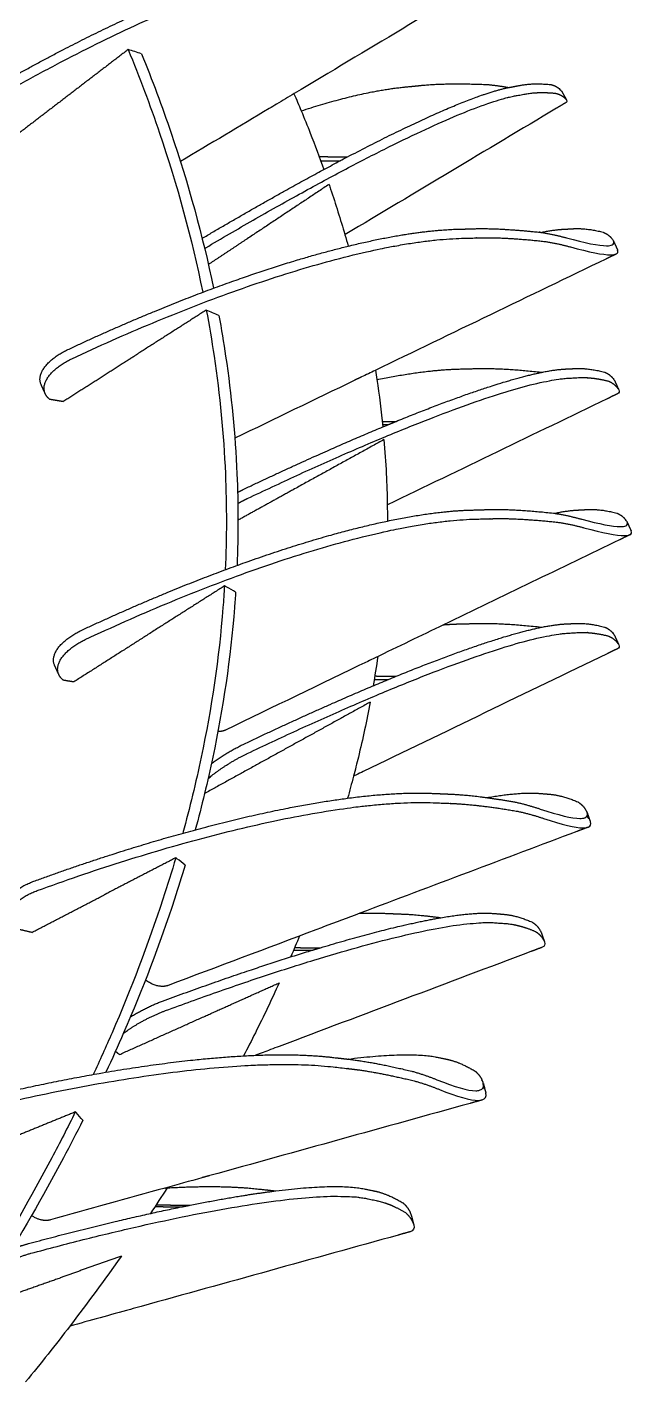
# Model space of a CAD drawing. Header units: metres. Extents: x -0.5 to 11.8, y -0.3 to 7.4.
# Drawn here: x 2.85 to 3.633, y 0 to 1.754 of the extents above; entities that cross this region are included whole.
import ezdxf

# ---------------------------------------------------------------- set-up
doc = ezdxf.new("R2010")
doc.units = ezdxf.units.M
doc.header["$MEASUREMENT"] = 0
doc.layers.add('ΣΧΕΔΙΑ', color=140, linetype='Continuous')

msp = doc.modelspace()

# ---------------------------------------------------------------- linework, layer by layer
at = {"layer": 'ΣΧΕΔΙΑ'}
for points, weights, degree, knots in [([(2.7956, 1.6542), (3.1033, 1.8332), (3.2851, 1.851), (3.297, 1.8522), (3.3089, 1.8533), (3.3398, 1.8564), (3.3922, 1.8543)], [1, 0.888324260259, 1, 1, 1, 0.970376548073, 0.948940508878], 2, [3.3219173, 3.3219173, 3.3219173, 3.7990306, 3.7990306, 3.8560209, 3.8560209, 3.9482049, 3.9482049, 3.9482049]), ([(3.0814, 1.4682), (3.3846, 1.6472), (3.4831, 1.665), (3.4895, 1.6662), (3.4959, 1.6673), (3.5127, 1.6704), (3.5344, 1.6682)], [1, 0.888324260259, 1, 1, 1, 0.970376548073, 0.948940508878], 2, [3.3219173, 3.3219173, 3.3219173, 3.7990306, 3.7990306, 3.8560209, 3.8560209, 3.9482049, 3.9482049, 3.9482049]), ([(3.2054, 1.6455), (3.2827, 1.6707), (3.3389, 1.6762), (3.3508, 1.6774), (3.3627, 1.6786), (3.3937, 1.6816), (3.446, 1.6795)], [0.950232566228, 0.962573002485, 1, 1, 1, 0.970376548073, 0.948940508878], 2, [3.6391309, 3.6391309, 3.6391309, 3.7990306, 3.7990306, 3.8560209, 3.8560209, 3.9482049, 3.9482049, 3.9482049]), ([(3.4741, 1.6757), (3.4755, 1.676), (3.4768, 1.6762), (3.4832, 1.6774), (3.4896, 1.6786), (3.5064, 1.6816), (3.5281, 1.6795)], [0.996716984149, 0.998333627246, 1, 1, 1, 0.970376548073, 0.948940508878], 2, [3.7919113, 3.7919113, 3.7919113, 3.7990306, 3.7990306, 3.8560209, 3.8560209, 3.9482049, 3.9482049, 3.9482049]), ([(3.266, 1.4703), (3.3213, 1.4839), (3.3686, 1.4911), (3.4071, 1.4922), (3.415, 1.4924), (3.423, 1.4926), (3.4309, 1.4929), (3.4515, 1.4934), (3.4792, 1.4919), (3.5141, 1.4883), (3.5146, 1.4882), (3.5151, 1.4882), (3.5156, 1.4881)], [0.949441947451, 0.957368830108, 0.974221514291, 1, 1, 1, 1, 0.980251032049, 0.963231201675, 0.948940508878, 0.948940508878, 0.948940508878, 0.948940508878], 3, [3.6338301, 3.6338301, 3.6338301, 3.6338301, 3.7990306, 3.7990306, 3.7990306, 3.8560209, 3.8560209, 3.8560209, 3.9482049, 3.9482049, 3.9482049, 3.9495018, 3.9495018, 3.9495018, 3.9495018]), ([(3.5156, 1.4881), (3.5326, 1.4916), (3.5449, 1.4922), (3.5514, 1.4925), (3.5579, 1.4929), (3.5749, 1.4937), (3.5962, 1.4883)], [0.973563551354, 0.984680184529, 1, 1, 1, 0.970376548073, 0.948940508878], 2, [3.7335796, 3.7335796, 3.7335796, 3.7990306, 3.7990306, 3.8560209, 3.8560209, 3.9482049, 3.9482049, 3.9482049]), ([(2.908, 1.3245), (3.2296, 1.4753), (3.4124, 1.4804), (3.4243, 1.4807), (3.4363, 1.4811), (3.4674, 1.482), (3.5194, 1.4765)], [1, 0.888324260259, 1, 1, 1, 0.970376548073, 0.948940508878], 2, [3.3219173, 3.3219173, 3.3219173, 3.7990306, 3.7990306, 3.8560209, 3.8560209, 3.9482049, 3.9482049, 3.9482049]), ([(3.1353, 1.1435), (3.4524, 1.2943), (3.5518, 1.2994), (3.5583, 1.2997), (3.5648, 1.3001), (3.5817, 1.3009), (3.6031, 1.2955)], [1, 0.888324260259, 1, 1, 1, 0.970376548073, 0.948940508878], 2, [3.3219173, 3.3219173, 3.3219173, 3.7990306, 3.7990306, 3.8560209, 3.8560209, 3.9482049, 3.9482049, 3.9482049]), ([(3.3032, 1.2974), (3.3634, 1.3099), (3.4086, 1.3112), (3.4206, 1.3115), (3.4325, 1.3118), (3.4637, 1.3127), (3.5157, 1.3072)], [0.955977686491, 0.969847836243, 1, 1, 1, 0.970376548073, 0.948940508878], 2, [3.6702112, 3.6702112, 3.6702112, 3.7990306, 3.7990306, 3.8560209, 3.8560209, 3.9482049, 3.9482049, 3.9482049]), ([(3.5163, 1.3069), (3.5339, 1.3105), (3.5465, 1.3112), (3.553, 1.3115), (3.5595, 1.3118), (3.5764, 1.3127), (3.5978, 1.3072)], [0.973157044095, 0.984399106071, 1, 1, 1, 0.970376548073, 0.948940508878], 2, [3.7323788, 3.7323788, 3.7323788, 3.7990306, 3.7990306, 3.8560209, 3.8560209, 3.9482049, 3.9482049, 3.9482049]), ([(3.3168, 1.1144), (3.3785, 1.1274), (3.4246, 1.1286), (3.4365, 1.129), (3.4485, 1.1293), (3.4796, 1.1302), (3.5316, 1.1247)], [0.955445010444, 0.969262170025, 1, 1, 1, 0.970376548073, 0.948940508878], 2, [3.6677091, 3.6677091, 3.6677091, 3.7990306, 3.7990306, 3.8560209, 3.8560209, 3.9482049, 3.9482049, 3.9482049]), ([(3.5329, 1.1245), (3.5501, 1.128), (3.5624, 1.1286), (3.5689, 1.129), (3.5754, 1.1293), (3.5924, 1.1302), (3.6137, 1.1247)], [0.973563551354, 0.984680184529, 1, 1, 1, 0.970376548073, 0.948940508878], 2, [3.7335796, 3.7335796, 3.7335796, 3.7990306, 3.7990306, 3.8560209, 3.8560209, 3.9482049, 3.9482049, 3.9482049]), ([(2.9255, 0.961), (3.2472, 1.1117), (3.4299, 1.1169), (3.4418, 1.1172), (3.4538, 1.1175), (3.4849, 1.1184), (3.5369, 1.1129)], [1, 0.888324260259, 1, 1, 1, 0.970376548073, 0.948940508878], 2, [3.3219173, 3.3219173, 3.3219173, 3.7990306, 3.7990306, 3.8560209, 3.8560209, 3.9482049, 3.9482049, 3.9482049]), ([(3.1353, 0.8135), (3.4524, 0.9643), (3.5518, 0.9694), (3.5583, 0.9697), (3.5648, 0.9701), (3.5817, 0.9709), (3.6031, 0.9655)], [1, 0.888324260259, 1, 1, 1, 0.970376548073, 0.948940508878], 2, [3.3219173, 3.3219173, 3.3219173, 3.7990306, 3.7990306, 3.8560209, 3.8560209, 3.9482049, 3.9482049, 3.9482049]), ([(3.3895, 0.9802), (3.3994, 0.9809), (3.4086, 0.9812), (3.4206, 0.9815), (3.4325, 0.9818), (3.4637, 0.9827), (3.5157, 0.9772)], [0.988102009078, 0.993695040834, 1, 1, 1, 0.970376548073, 0.948940508878], 2, [3.7720939, 3.7720939, 3.7720939, 3.7990306, 3.7990306, 3.8560209, 3.8560209, 3.9482049, 3.9482049, 3.9482049]), ([(3.5171, 0.9771), (3.5342, 0.9805), (3.5465, 0.9812), (3.553, 0.9815), (3.5595, 0.9818), (3.5764, 0.9827), (3.5978, 0.9772)], [0.973656323573, 0.98474405881, 1, 1, 1, 0.970376548073, 0.948940508878], 2, [3.7338525, 3.7338525, 3.7338525, 3.7990306, 3.7990306, 3.8560209, 3.8560209, 3.9482049, 3.9482049, 3.9482049]), ([(3.2651, 0.7556), (3.3283, 0.7639), (3.3747, 0.7619), (3.3866, 0.7614), (3.3985, 0.7609), (3.418, 0.7601), (3.4455, 0.7564)], [0.955247704557, 0.969041737488, 1, 1, 1, 0.981280990349, 0.965831177702], 2, [3.6667673, 3.6667673, 3.6667673, 3.7990306, 3.7990306, 3.8560209, 3.8560209, 3.9142718, 3.9142718, 3.9142718]), ([(3.4455, 0.7564), (3.4885, 0.7638), (3.5125, 0.7619), (3.519, 0.7614), (3.5255, 0.7609), (3.5424, 0.7596), (3.5632, 0.7509)], [0.95658453803, 0.970499191389, 1, 1, 1, 0.970376548073, 0.948940508878], 2, [3.672994, 3.672994, 3.672994, 3.7990306, 3.7990306, 3.8560209, 3.8560209, 3.9482049, 3.9482049, 3.9482049]), ([(2.8632, 0.636), (3.1963, 0.7573), (3.379, 0.7497), (3.3909, 0.7492), (3.4028, 0.7487), (3.434, 0.7474), (3.4854, 0.7387)], [1, 0.888324260259, 1, 1, 1, 0.970376548073, 0.948940508878], 2, [3.3219173, 3.3219173, 3.3219173, 3.7990306, 3.7990306, 3.8560209, 3.8560209, 3.9482049, 3.9482049, 3.9482049]), ([(3.2808, 0.6066), (3.2992, 0.6072), (3.3153, 0.6065), (3.3273, 0.606), (3.3392, 0.6055), (3.3586, 0.6047), (3.386, 0.6009)], [0.980173471764, 0.989004036959, 1, 1, 1, 0.98133401771, 0.965918736643], 2, [3.7520524, 3.7520524, 3.7520524, 3.7990306, 3.7990306, 3.8560209, 3.8560209, 3.9141068, 3.9141068, 3.9141068]), ([(3.386, 0.6009), (3.4291, 0.6083), (3.4532, 0.6065), (3.4596, 0.606), (3.4661, 0.6055), (3.4831, 0.6042), (3.5038, 0.5954)], [0.956543252981, 0.970455390229, 1, 1, 1, 0.970376548073, 0.948940508878], 2, [3.6728069, 3.6728069, 3.6728069, 3.7990306, 3.7990306, 3.8560209, 3.8560209, 3.9482049, 3.9482049, 3.9482049]), ([(3.0295, 0.4807), (3.3582, 0.6019), (3.4574, 0.5943), (3.4639, 0.5938), (3.4704, 0.5933), (3.4873, 0.592), (3.5081, 0.5832)], [1, 0.888324260259, 1, 1, 1, 0.970376548073, 0.948940508878], 2, [3.3219173, 3.3219173, 3.3219173, 3.7990306, 3.7990306, 3.8560209, 3.8560209, 3.9482049, 3.9482049, 3.9482049]), ([(3.1461, 0.4228), (3.2016, 0.425), (3.243, 0.4204), (3.2544, 0.4191), (3.2658, 0.4178)], [0.958199621473, 0.972158980219, 1, 1, 1], 2, [3.6800852, 3.6800852, 3.6800852, 3.7990306, 3.7990306, 3.8538105, 3.8538105, 3.8538105]), ([(3.2658, 0.4179), (3.345, 0.4278), (3.3808, 0.4204), (3.3873, 0.419), (3.3937, 0.4177), (3.4104, 0.4142), (3.4303, 0.4023)], [0.946706947044, 0.956082581283, 1, 1, 1, 0.970376548073, 0.948940508878], 2, [3.6114018, 3.6114018, 3.6114018, 3.7990306, 3.7990306, 3.8560209, 3.8560209, 3.9482049, 3.9482049, 3.9482049]), ([(2.7227, 0.337), (3.0648, 0.4281), (3.2462, 0.4078), (3.2581, 0.4065), (3.27, 0.4051), (3.3009, 0.4017), (3.3514, 0.3897)], [1, 0.888324260259, 1, 1, 1, 0.970376548073, 0.948940508878], 2, [3.3219173, 3.3219173, 3.3219173, 3.7990306, 3.7990306, 3.8560209, 3.8560209, 3.9482049, 3.9482049, 3.9482049]), ([(3.2658, 0.4178), (3.2662, 0.4178), (3.2667, 0.4177), (3.2976, 0.4142), (3.3482, 0.4023)], [1, 1, 1, 0.970376548073, 0.948940508878], 2, [3.85381051, 3.85381051, 3.85381051, 3.85602089, 3.85602089, 3.94820494, 3.94820494, 3.94820494]), ([(3.029, 0.251), (3.029, 0.251), (3.029, 0.251), (3.0291, 0.251), (3.0763, 0.2539), (3.1166, 0.2534), (3.1496, 0.2497), (3.1572, 0.2489), (3.1647, 0.2481), (3.1723, 0.2472)], [1, 1, 1, 1, 1.00937198181, 1.02577986047, 1.049223636, 1.049223636, 1.049223636, 1.049223636], 3, [3.6557132, 3.6557132, 3.6557132, 3.6557132, 3.6558404, 3.6558404, 3.6558404, 3.7990306, 3.7990306, 3.7990306, 3.853542, 3.853542, 3.853542, 3.853542]), ([(3.1723, 0.2473), (3.2516, 0.2572), (3.2874, 0.2497), (3.2939, 0.2484), (3.3003, 0.2471), (3.317, 0.2436), (3.3369, 0.2317)], [0.946697269368, 0.956059893572, 1, 1, 1, 0.970376548073, 0.948940508878], 2, [3.6113049, 3.6113049, 3.6113049, 3.7990306, 3.7990306, 3.8560209, 3.8560209, 3.9482049, 3.9482049, 3.9482049]), ([(2.855, 0.1665), (3.1926, 0.2575), (3.2907, 0.2372), (3.2971, 0.2359), (3.3035, 0.2345), (3.3202, 0.2311), (3.3401, 0.2191)], [1, 0.888324260259, 1, 1, 1, 0.970376548073, 0.948940508878], 2, [3.3219173, 3.3219173, 3.3219173, 3.7990306, 3.7990306, 3.8560209, 3.8560209, 3.9482049, 3.9482049, 3.9482049])]:
    msp.add_rational_spline(points, weights, degree=degree, knots=knots, dxfattribs=at)
for points, degree in [([(3.4755, 1.8348), (3.3824, 1.7792), (3.2892, 1.7235), (3.1961, 1.6678)], 3), ([(2.981, 1.7248), (2.938, 1.6919), (2.895, 1.6589)], 2), ([(2.9983, 1.7192), (2.9926, 1.7211), (2.9868, 1.723), (2.981, 1.7248)], 3), ([(3.1957, 1.6676), (3.1989, 1.6603), (3.202, 1.6529), (3.2051, 1.6455)], 3), ([(3.539, 1.6742), (3.5407, 1.6729), (3.5418, 1.6717), (3.5424, 1.6707)], 3), ([(3.5424, 1.6707), (3.5455, 1.6651), (3.5487, 1.6594)], 2), ([(2.895, 1.6589), (2.852, 1.626), (2.809, 1.593)], 2), ([(3.5356, 1.6488), (3.4445, 1.5943), (3.3533, 1.5398), (3.2621, 1.4853)], 3), ([(3.5479, 1.6562), (3.5418, 1.6525), (3.5356, 1.6488)], 2), ([(3.5453, 1.663), (3.547, 1.6617), (3.5481, 1.6605), (3.5487, 1.6594)], 3), ([(3.5487, 1.6594), (3.5494, 1.6581), (3.5492, 1.657), (3.5479, 1.6562)], 3), ([(3.1636, 1.6484), (3.1254, 1.6255), (3.0871, 1.6027), (3.0489, 1.5798)], 3), ([(3.2394, 1.5857), (3.2342, 1.5857), (3.229, 1.5857)], 2), ([(3.2309, 1.5809), (3.2307, 1.5809), (3.2305, 1.5809)], 2), ([(3.2309, 1.5809), (3.2434, 1.5809), (3.256, 1.5809)], 2), ([(3.2394, 1.5857), (3.2521, 1.5857), (3.2649, 1.5857)], 2), ([(3.2411, 1.5502), (3.1882, 1.515), (3.1353, 1.4799)], 2), ([(3.2411, 1.5502), (3.2418, 1.5482), (3.2425, 1.5461), (3.2432, 1.5441)], 3), ([(3.2432, 1.5441), (3.2497, 1.5246), (3.2559, 1.5049), (3.2617, 1.4851)], 3), ([(3.1353, 1.4799), (3.1102, 1.4633), (3.0852, 1.4467)], 2), ([(3.2617, 1.4851), (3.2632, 1.4802), (3.2646, 1.4753), (3.266, 1.4703)], 3), ([(3.6094, 1.477), (3.6089, 1.4782), (3.608, 1.4795), (3.6066, 1.481)], 3), ([(3.6078, 1.472), (3.6099, 1.473), (3.6105, 1.4747), (3.6094, 1.477)], 3), ([(3.6094, 1.477), (3.6121, 1.4711), (3.6148, 1.4652)], 2), ([(3.6131, 1.4602), (3.6064, 1.4569), (3.5996, 1.4536)], 2), ([(3.6131, 1.4602), (3.6152, 1.4612), (3.6158, 1.4629), (3.6148, 1.4652)], 3), ([(3.5996, 1.4536), (3.5, 1.4055), (3.4004, 1.3575), (3.3008, 1.3094)], 3), ([(3.0822, 1.3875), (3.0362, 1.3582), (2.9902, 1.3288)], 2), ([(3.0985, 1.3806), (3.093, 1.3829), (3.0876, 1.3852), (3.0822, 1.3875)], 3), ([(3.283, 1.3007), (3.2785, 1.2987), (3.2741, 1.2967)], 2), ([(3.3008, 1.3094), (3.2949, 1.3065), (3.2891, 1.3037), (3.2832, 1.3009)], 3), ([(3.3013, 1.3096), (3.3019, 1.3056), (3.3025, 1.3017), (3.3031, 1.2977)], 3), ([(3.6081, 1.3), (3.6095, 1.2985), (3.6105, 1.2971), (3.611, 1.2959)], 3), ([(2.8736, 1.2792), (2.871, 1.2851), (2.8683, 1.291)], 2), ([(3.2738, 1.2963), (3.2223, 1.2715), (3.1708, 1.2466), (3.1193, 1.2217)], 3), ([(3.3031, 1.2977), (3.3061, 1.2773), (3.3086, 1.2568), (3.3107, 1.2362)], 3), ([(3.611, 1.2959), (3.6135, 1.2905), (3.6159, 1.285)], 2), ([(3.6134, 1.2882), (3.6148, 1.2867), (3.6158, 1.2853), (3.6163, 1.2842)], 3), ([(3.6163, 1.2842), (3.6173, 1.2819), (3.6168, 1.2802), (3.6147, 1.2791)], 3), ([(3.6011, 1.2726), (3.5064, 1.2269), (3.4117, 1.1811), (3.3169, 1.1354)], 3), ([(3.6147, 1.2791), (3.6079, 1.2759), (3.6011, 1.2726)], 2), ([(3.3099, 1.2434), (3.3189, 1.2434), (3.3279, 1.2434)], 2), ([(3.3104, 1.2393), (3.3143, 1.2393), (3.3181, 1.2393)], 2), ([(3.3122, 1.2198), (3.2535, 1.1874), (3.1947, 1.155)], 2), ([(3.1947, 1.155), (3.1592, 1.1353), (3.1236, 1.1157)], 2), ([(3.3165, 1.1352), (3.3166, 1.1282), (3.3167, 1.1213), (3.3167, 1.1144)], 3), ([(3.5659, 1.1174), (3.5667, 1.1172), (3.5674, 1.117), (3.5682, 1.1168)], 3), ([(3.5682, 1.1168), (3.5683, 1.1168), (3.5684, 1.1168), (3.5685, 1.1167)], 3), ([(3.627, 1.1134), (3.6264, 1.1146), (3.6255, 1.116), (3.6241, 1.1174)], 3), ([(3.6253, 1.1084), (3.6274, 1.1094), (3.628, 1.1111), (3.627, 1.1134)], 3), ([(3.627, 1.1134), (3.6296, 1.1075), (3.6323, 1.1016)], 2), ([(3.6171, 1.0901), (3.5412, 1.0534), (3.4654, 1.0168), (3.3895, 0.9802)], 3), ([(3.6306, 1.0966), (3.6239, 1.0933), (3.6171, 1.0901)], 2), ([(3.6306, 1.0966), (3.6327, 1.0977), (3.6333, 1.0994), (3.6323, 1.1016)], 3), ([(3.1081, 1.0291), (3.1073, 1.0295), (3.1065, 1.03), (3.1057, 1.0304)], 3), ([(3.1202, 1.0224), (3.1162, 1.0246), (3.1122, 1.0268), (3.1081, 1.0291)], 3), ([(3.0081, 0.9683), (2.9593, 0.9372), (2.9105, 0.9061)], 2), ([(3.3895, 0.9802), (3.3599, 0.9659), (3.3303, 0.9516), (3.3007, 0.9373)], 3), ([(3.6081, 0.97), (3.6095, 0.9685), (3.6105, 0.9671), (3.611, 0.9659)], 3), ([(3.611, 0.9659), (3.6135, 0.9604), (3.616, 0.9549)], 2), ([(3.6147, 0.9491), (3.6079, 0.9459), (3.6011, 0.9426)], 2), ([(3.6134, 0.9582), (3.6148, 0.9567), (3.6158, 0.9553), (3.6163, 0.9542)], 3), ([(3.6163, 0.9542), (3.6173, 0.9519), (3.6168, 0.9502), (3.6147, 0.9491)], 3), ([(3.3042, 0.939), (3.3024, 0.9264), (3.3004, 0.9138), (3.2982, 0.9013)], 3), ([(2.8912, 0.9157), (2.8885, 0.9215), (2.8858, 0.9274)], 2), ([(3.3024, 0.9134), (3.3013, 0.9134), (3.3003, 0.9134)], 2), ([(3.3024, 0.9134), (3.3151, 0.9134), (3.3279, 0.9134)], 2), ([(3.2997, 0.9093), (3.309, 0.9093), (3.3182, 0.9093)], 2), ([(3.2944, 0.88), (3.2412, 0.8506), (3.1879, 0.8212)], 2), ([(3.1879, 0.8212), (3.1339, 0.7914), (3.08, 0.7617)], 2), ([(3.2728, 0.7841), (3.2703, 0.7746), (3.2678, 0.7651), (3.2651, 0.7556)], 3), ([(3.5722, 0.7303), (3.5754, 0.7315), (3.5764, 0.7339), (3.5752, 0.7373)], 3), ([(3.5752, 0.7373), (3.5747, 0.7386), (3.5739, 0.74), (3.5728, 0.7416)], 3), ([(3.5752, 0.7373), (3.5773, 0.7312), (3.5795, 0.725)], 2), ([(3.5768, 0.7182), (3.5797, 0.7194), (3.5806, 0.7218), (3.5795, 0.725)], 3), ([(3.5619, 0.7125), (3.4682, 0.6772), (3.3745, 0.6419), (3.2808, 0.6066)], 3), ([(3.5765, 0.718), (3.5692, 0.7153), (3.5619, 0.7125)], 2), ([(3.0442, 0.6773), (3.0437, 0.6777), (3.0432, 0.6781), (3.0427, 0.6785)], 3), ([(3.0548, 0.6689), (3.0513, 0.6717), (3.0478, 0.6745), (3.0442, 0.6773)], 3), ([(2.8562, 0.5818), (2.9028, 0.606), (2.9494, 0.6301)], 2), ([(3.2241, 0.5852), (3.1604, 0.5612), (3.0967, 0.5372), (3.033, 0.5133)], 3), ([(3.5135, 0.5861), (3.5146, 0.5845), (3.5154, 0.5831), (3.5158, 0.5818)], 3), ([(3.2029, 0.5773), (3.1992, 0.5683), (3.1955, 0.5595), (3.1917, 0.5506)], 3), ([(3.2043, 0.562), (3.2004, 0.562), (3.1966, 0.562)], 2), ([(3.2043, 0.562), (3.2171, 0.562), (3.2299, 0.562)], 2), ([(3.5171, 0.5626), (3.5098, 0.5598), (3.5025, 0.5571)], 2), ([(3.5201, 0.5696), (3.5213, 0.5662), (3.5203, 0.5638), (3.5171, 0.5626)], 3), ([(3.5178, 0.5739), (3.5189, 0.5723), (3.5197, 0.5709), (3.5201, 0.5696)], 3), ([(3.1952, 0.5588), (3.2073, 0.5588), (3.2194, 0.5588)], 2), ([(3.079, 0.4728), (3.1278, 0.4947), (3.1766, 0.5166)], 2), ([(2.9696, 0.4237), (3.0243, 0.4482), (3.079, 0.4728)], 2), ([(3.1653, 0.4301), (3.1589, 0.4277), (3.1524, 0.4253), (3.146, 0.4229)], 3), ([(3.4361, 0.3775), (3.4405, 0.3787), (3.4421, 0.3818), (3.4409, 0.3865)], 3), ([(3.4409, 0.3865), (3.4406, 0.3879), (3.4399, 0.3894), (3.4391, 0.3911)], 3), ([(3.4409, 0.3865), (3.4425, 0.3802), (3.4442, 0.3739)], 2), ([(3.4394, 0.365), (3.4438, 0.3662), (3.4454, 0.3693), (3.4442, 0.3739)], 3), ([(3.4239, 0.3606), (3.3115, 0.3294), (3.1991, 0.2982), (3.0867, 0.267)], 3), ([(3.4394, 0.3649), (3.4316, 0.3628), (3.4239, 0.3606)], 2), ([(2.9126, 0.3495), (2.8714, 0.3326), (2.8301, 0.3157)], 2), ([(2.9135, 0.3486), (2.9132, 0.3489), (2.9129, 0.3492), (2.9126, 0.3495)], 3), ([(2.9223, 0.3387), (2.9194, 0.342), (2.9164, 0.3453), (2.9135, 0.3486)], 3), ([(3.0766, 0.2642), (3.0608, 0.2598), (3.0449, 0.2554), (3.0291, 0.251)], 3), ([(3.0863, 0.2669), (3.0816, 0.2657), (3.0769, 0.2645)], 2), ([(3.0291, 0.251), (2.9795, 0.2373), (2.9299, 0.2235), (2.8803, 0.2097)], 3), ([(3.0315, 0.2512), (3.0244, 0.2401), (3.0172, 0.2291), (3.01, 0.2182)], 3), ([(3.0358, 0.2288), (3.0264, 0.2288), (3.017, 0.2288)], 2), ([(3.0358, 0.2288), (3.0486, 0.2288), (3.0614, 0.2288)], 2), ([(3.0265, 0.2265), (3.0212, 0.2265), (3.0159, 0.2265)], 2), ([(3.0265, 0.2265), (3.0381, 0.2265), (3.0496, 0.2265)], 2), ([(3.3457, 0.2205), (3.3465, 0.2188), (3.3472, 0.2173), (3.3475, 0.2159)], 3), ([(3.346, 0.1943), (3.3382, 0.1922), (3.3305, 0.19)], 2), ([(3.3508, 0.2033), (3.352, 0.1986), (3.3503, 0.1956), (3.346, 0.1943)], 3), ([(3.3489, 0.2079), (3.3498, 0.2062), (3.3504, 0.2047), (3.3508, 0.2033)], 3), ([(2.9722, 0.1628), (2.9326, 0.1488), (2.8929, 0.1348)], 2), ([(2.9722, 0.1628), (2.9507, 0.1323), (2.9286, 0.1022), (2.9058, 0.0725)], 3), ([(2.893, 0.1345), (2.8456, 0.1178), (2.7981, 0.101)], 2), ([(2.9839, 0.0939), (2.9577, 0.0866), (2.9316, 0.0794), (2.9055, 0.0721)], 3), ([(2.9058, 0.0725), (2.887, 0.048), (2.8678, 0.0239), (2.8482, 0)], 3)]:
    msp.add_open_spline(points, degree=degree, dxfattribs=at)
for points, weights in [([(2.7893, 1.6654), (2.8944, 1.7266), (2.9937, 1.7717)], [1, 0.958845890042, 0.948023538268]), ([(3.2649, 1.5857), (3.4137, 1.6636), (3.4741, 1.6757)], [0.948023538268, 0.929916578507, 0.996716984149]), ([(3.446, 1.6795), (3.4605, 1.6781), (3.4738, 1.6757)], [0.931709150307, 0.922306144256, 0.915176533517]), ([(3.5281, 1.6795), (3.5349, 1.6778), (3.539, 1.6742)], [0.931709150307, 0.919797461204, 0.911534052656]), ([(3.5344, 1.6682), (3.5411, 1.6665), (3.5453, 1.663)], [0.931709150307, 0.919797461204, 0.911534052656]), ([(3.0768, 1.4804), (3.1794, 1.5409), (3.2649, 1.5857)], [0.99932315986, 0.958756623924, 0.948023538268]), ([(3.5156, 1.4881), (3.5329, 1.4853), (3.5484, 1.481)], [0.930861712087, 0.919501898744, 0.911534052656]), ([(3.5194, 1.4765), (3.5377, 1.4737), (3.5537, 1.4692)], [0.931709150307, 0.919797461204, 0.911534052656]), ([(3.5962, 1.4883), (3.6028, 1.4854), (3.6066, 1.481)], [0.931709150307, 0.919797461204, 0.911534052656]), ([(3.08, 1.4673), (3.0807, 1.4677), (3.0814, 1.4682)], [0.989795859812, 0.994805815968, 1]), ([(3.1152, 1.4244), (3.1963, 1.4533), (3.266, 1.4703)], [0.948023538268, 0.939646874924, 0.949441947451]), ([(2.9027, 1.3363), (3.0125, 1.3878), (3.1152, 1.4244)], [1, 0.958845890042, 0.948023538268]), ([(2.8683, 1.291), (2.8577, 1.3146), (2.9027, 1.3363)], [0.913769807795, 0.759646574388, 1]), ([(2.8736, 1.2792), (2.863, 1.3028), (2.908, 1.3245)], [0.913769807795, 0.759646574388, 1]), ([(3.3279, 1.2434), (3.4509, 1.2935), (3.5163, 1.3069)], [0.948023538268, 0.933580958325, 0.973157044095]), ([(3.5157, 1.3072), (3.5163, 1.3071), (3.517, 1.307)], [0.931709150307, 0.931287617906, 0.930870654319]), ([(3.5978, 1.3072), (3.6043, 1.3044), (3.6081, 1.3)], [0.931709150307, 0.919797461204, 0.911534052656]), ([(3.6031, 1.2955), (3.6096, 1.2926), (3.6134, 1.2882)], [0.931709150307, 0.919797461204, 0.911534052656]), ([(2.8796, 1.2718), (2.8755, 1.2751), (2.8736, 1.2792)], [1, 0.947460206799, 0.913769807795]), ([(2.8963, 1.2691), (2.8881, 1.2705), (2.8796, 1.2718)], [0.998654663891, 0.999246078139, 1]), ([(3.13, 1.1553), (3.2322, 1.2039), (3.3181, 1.2393)], [1, 0.961053277054, 0.94927175994]), ([(3.3181, 1.2393), (3.3187, 1.2396), (3.3193, 1.2398)], [0.94927175994, 0.949192321448, 0.949114117971]), ([(3.3193, 1.2398), (3.3236, 1.2416), (3.3279, 1.2434)], [0.949114117971, 0.948534960581, 0.948023538268]), ([(3.1231, 1.1518), (3.1266, 1.1536), (3.13, 1.1553)], [0.956924072214, 0.976591132101, 1]), ([(3.1231, 1.1372), (3.1292, 1.1406), (3.1353, 1.1435)], [0.929713429936, 0.959162952348, 1]), ([(3.5316, 1.1247), (3.5323, 1.1246), (3.5329, 1.1245)], [0.931709150307, 0.931283097533, 0.930861712087]), ([(3.5329, 1.1245), (3.5504, 1.1217), (3.5659, 1.1174)], [0.930861712087, 0.919501898744, 0.911534052656]), ([(3.6137, 1.1247), (3.6203, 1.1219), (3.6241, 1.1174)], [0.931709150307, 0.919797461204, 0.911534052656]), ([(3.1327, 1.0608), (3.2343, 1.097), (3.3168, 1.1144)], [0.948023538268, 0.937561538802, 0.955445010444]), ([(3.5369, 1.1129), (3.5552, 1.1101), (3.5712, 1.1057)], [0.931709150307, 0.919797461204, 0.911534052656]), ([(2.9202, 0.9728), (3.03, 1.0242), (3.1327, 1.0608)], [1, 0.958845890042, 0.948023538268]), ([(2.8858, 0.9274), (2.8752, 0.951), (2.9202, 0.9728)], [0.913769807795, 0.759646574388, 1]), ([(3.3279, 0.9134), (3.4516, 0.9639), (3.5171, 0.9771)], [0.948023538268, 0.933490245638, 0.973656323573]), ([(3.5157, 0.9772), (3.5163, 0.9771), (3.517, 0.977)], [0.931709150307, 0.931287617906, 0.930870654319]), ([(3.5978, 0.9772), (3.6043, 0.9744), (3.6081, 0.97)], [0.931709150307, 0.919797461204, 0.911534052656]), ([(3.6031, 0.9655), (3.6096, 0.9626), (3.6134, 0.9582)], [0.931709150307, 0.919797461204, 0.911534052656]), ([(2.8912, 0.9157), (2.8805, 0.9393), (2.9255, 0.961)], [0.913769807795, 0.759646574388, 1]), ([(2.8971, 0.9083), (2.893, 0.9115), (2.8912, 0.9157)], [1, 0.947460206798, 0.913769807795]), ([(3.13, 0.8253), (3.2382, 0.8768), (3.3279, 0.9134)], [1, 0.958845890042, 0.948023538268]), ([(2.9105, 0.9061), (2.9039, 0.9072), (2.8971, 0.9083)], [0.998899223762, 0.999397764944, 1]), ([(3.107, 0.8438), (3.1027, 0.8417), (3.0973, 0.8419)], [0.974353368237, 0.971023961194, 0.971276237807]), ([(3.089, 0.8006), (3.1078, 0.8146), (3.13, 0.8253)], [0.854503526021, 0.865349326837, 1]), ([(3.0846, 0.781), (3.1057, 0.7992), (3.1353, 0.8135)], [0.858008159442, 0.828011546619, 1]), ([(3.0781, 0.7174), (3.1817, 0.7447), (3.2651, 0.7556)], [0.948023538268, 0.937619506244, 0.955247704557]), ([(3.4455, 0.7564), (3.4619, 0.7541), (3.4811, 0.7509)], [0.965831177702, 0.956831150813, 0.948940508878]), ([(3.4811, 0.7509), (3.499, 0.7469), (3.5146, 0.7416)], [0.931709150307, 0.919797461204, 0.911534052656]), ([(3.4854, 0.7387), (3.5033, 0.7347), (3.5189, 0.7294)], [0.931709150307, 0.919797461204, 0.911534052656]), ([(3.5632, 0.7509), (3.5695, 0.7469), (3.5728, 0.7416)], [0.931709150307, 0.919797461204, 0.911534052656]), ([(3.5751, 0.7322), (3.5762, 0.7308), (3.5771, 0.7294)], [0.916293462553, 0.9137791111, 0.911534052656]), ([(2.8589, 0.6482), (2.9727, 0.6896), (3.0781, 0.7174)], [1, 0.958845890042, 0.948023538268]), ([(2.8208, 0.6077), (2.8127, 0.6308), (2.8589, 0.6482)], [0.911528707776, 0.761410628367, 1]), ([(2.8251, 0.5955), (2.817, 0.6186), (2.8632, 0.636)], [0.911528707777, 0.761410628366, 1]), ([(3.2299, 0.562), (3.324, 0.5903), (3.386, 0.6009)], [0.948023538268, 0.937247756077, 0.956543252981]), ([(2.8562, 0.5818), (2.8436, 0.5849), (2.8306, 0.5878)], [0.998035723265, 0.998818210834, 1]), ([(3.5038, 0.5954), (3.5101, 0.5915), (3.5135, 0.5861)], [0.931709150307, 0.919797461204, 0.911534052656]), ([(3.5081, 0.5832), (3.5144, 0.5793), (3.5178, 0.5739)], [0.931709150307, 0.919797461204, 0.911534052656]), ([(3.2194, 0.5589), (3.2246, 0.5605), (3.2299, 0.562)], [0.949324878397, 0.948627046498, 0.948023538268]), ([(3.0253, 0.4929), (3.1309, 0.5319), (3.2194, 0.5589)], [1, 0.961140848159, 0.949324878397]), ([(3.033, 0.5133), (3.0208, 0.5086), (3.0033, 0.5199)], [0.973289911077, 0.966243142837, 0.983640553782]), ([(2.9843, 0.4727), (3.0035, 0.4847), (3.0253, 0.4929)], [0.85578494927, 0.871631117274, 1]), ([(2.975, 0.4512), (2.9978, 0.4688), (3.0295, 0.4807)], [0.859882495393, 0.823108753322, 1]), ([(2.9436, 0.3994), (3.0576, 0.4193), (3.1461, 0.4228)], [0.948023538268, 0.936799760721, 0.958199621473]), ([(2.9696, 0.4237), (2.9672, 0.4259), (2.9645, 0.4279)], [0.997430224642, 0.997828558438, 0.998397891858]), ([(2.7195, 0.3495), (2.8363, 0.3806), (2.9436, 0.3994)], [1, 0.958845890042, 0.948023538268]), ([(3.3482, 0.4023), (3.3658, 0.3973), (3.3809, 0.3911)], [0.931709150307, 0.919797461204, 0.911534052656]), ([(3.3514, 0.3897), (3.369, 0.3847), (3.3841, 0.3785)], [0.931709150307, 0.919797461204, 0.911534052656]), ([(3.4303, 0.4023), (3.4362, 0.3973), (3.4391, 0.3911)], [0.931709150307, 0.919797461204, 0.911534052656]), ([(3.4409, 0.3813), (3.4414, 0.3803), (3.4419, 0.3794)], [0.91541242745, 0.913997153154, 0.912670526396]), ([(3.0614, 0.2288), (3.1235, 0.2412), (3.1723, 0.2473)], [0.948023538268, 0.941033359239, 0.946697269368]), ([(3.0501, 0.2266), (3.0558, 0.2277), (3.0614, 0.2288)], [0.949396676525, 0.948657986005, 0.948023538268]), ([(3.3369, 0.2317), (3.3428, 0.2266), (3.3457, 0.2205)], [0.931709150307, 0.919797461204, 0.911534052656]), ([(2.8518, 0.179), (2.96, 0.2082), (3.0501, 0.2266)], [1, 0.961258501688, 0.949396676525]), ([(2.8803, 0.2097), (2.8695, 0.2067), (2.8559, 0.2152)], [0.972425488012, 0.967943604015, 0.980674188683]), ([(3.3401, 0.2191), (3.346, 0.2141), (3.3489, 0.2079)], [0.931709150307, 0.919797461204, 0.911534052656]), ([(2.8304, 0.1718), (2.8412, 0.1761), (2.8518, 0.179)], [0.898315321491, 0.934517784066, 1]), ([(2.8188, 0.1528), (2.8365, 0.1613), (2.855, 0.1665)], [0.863064153037, 0.890873879775, 1])]:
    msp.add_rational_spline(points, weights, degree=2, dxfattribs=at)
for points, degree, knots in [([(2.981, 1.7248), (2.9956, 1.6893), (3.0341, 1.5871), (3.0633, 1.4807), (3.0776, 1.4106)], 3, [7.6248495, 7.6248495, 7.6248495, 7.6248495, 7.7428822, 7.9589493, 7.9589493, 7.9589493, 7.9589493]), ([(2.9983, 1.7192), (3.0121, 1.6855), (3.049, 1.5868), (3.0774, 1.4841), (3.0916, 1.4158)], 3, [7.6310653, 7.6310653, 7.6310653, 7.6310653, 7.7428822, 7.9535905, 7.9535905, 7.9535905, 7.9535905]), ([(3.1961, 1.6678), (3.1885, 1.6633), (3.1809, 1.6587), (3.1732, 1.6542), (3.17, 1.6522), (3.1668, 1.6503), (3.1636, 1.6484)], 3, [0.33404081, 0.33404081, 0.33404081, 0.33404081, 0.36136808, 0.36136808, 0.36136808, 0.37293206, 0.37293206, 0.37293206, 0.37293206]), ([(3.2051, 1.6455), (3.2091, 1.6359), (3.2192, 1.6107), (3.2287, 1.5853), (3.2344, 1.5695)], 3, [7.71171863, 7.71171863, 7.71171863, 7.71171863, 7.74288218, 7.7931584, 7.7931584, 7.7931584, 7.7931584]), ([(3.5484, 1.481), (3.5728, 1.4745), (3.5905, 1.4708), (3.6038, 1.4708), (3.6062, 1.4712), (3.6078, 1.472)], 3, [0, 0, 0, 0, 0.5003374, 0.5003374, 0.6649042, 0.6649042, 0.6649042, 0.6649042]), ([(3.5537, 1.4692), (3.5781, 1.4627), (3.5959, 1.459), (3.6091, 1.459), (3.6115, 1.4594), (3.6131, 1.4602)], 3, [0, 0, 0, 0, 0.5003374, 0.5003374, 0.6649042, 0.6649042, 0.6649042, 0.6649042]), ([(3.0822, 1.3875), (3.0859, 1.3677), (3.0977, 1.2977), (3.1087, 1.1854), (3.1086, 1.0928), (3.1068, 1.0514)], 3, [7.9826607, 7.9826607, 7.9826607, 7.9826607, 8.0434606, 8.196589, 8.320933, 8.320933, 8.320933, 8.320933]), ([(3.0985, 1.3806), (3.1017, 1.363), (3.113, 1.2953), (3.1235, 1.1872), (3.1236, 1.0965), (3.122, 1.057)], 3, [7.9897174, 7.9897174, 7.9897174, 7.9897174, 8.0434606, 8.196589, 8.3153305, 8.3153305, 8.3153305, 8.3153305]), ([(2.8963, 1.2691), (2.9382, 1.2957), (2.98, 1.3224), (2.9846, 1.3253), (2.9893, 1.3283), (2.9897, 1.3286), (2.9902, 1.3288)], 2, [0, 0, 0, 0.1114603, 0.1114603, 0.1237454, 0.1237454, 0.1249635, 0.1249635, 0.1249635]), ([(3.3122, 1.2198), (3.3134, 1.2051), (3.3154, 1.1769), (3.3163, 1.1487), (3.3165, 1.1352)], 3, [8.15239949, 8.15239949, 8.15239949, 8.15239949, 8.19658902, 8.23709983, 8.23709983, 8.23709983, 8.23709983]), ([(3.5685, 1.1167), (3.5916, 1.1107), (3.6084, 1.1072), (3.6213, 1.1072), (3.6237, 1.1076), (3.6253, 1.1084)], 3, [0.0183855, 0.0183855, 0.0183855, 0.0183855, 0.5003374, 0.5003374, 0.6649042, 0.6649042, 0.6649042, 0.6649042]), ([(3.5712, 1.1057), (3.5956, 1.0992), (3.6134, 1.0955), (3.6266, 1.0955), (3.6291, 1.0959), (3.6306, 1.0966)], 3, [0, 0, 0, 0, 0.5003374, 0.5003374, 0.6649042, 0.6649042, 0.6649042, 0.6649042]), ([(3.1057, 1.0304), (3.0582, 1.0002), (3.0106, 0.9699), (3.0094, 0.9691), (3.0081, 0.9683)], 2, [-0.1320429, -0.1320429, -0.1320429, 0, 0, 0.0035343, 0.0035343, 0.0035343]), ([(3.1057, 1.0304), (3.1051, 1.0211), (3.1, 0.9465), (3.084, 0.8389), (3.0607, 0.7431), (3.0518, 0.7107)], 3, [8.3419311, 8.3419311, 8.3419311, 8.3419311, 8.3699722, 8.5665126, 8.668453, 8.668453, 8.668453, 8.668453]), ([(3.1202, 1.0224), (3.1197, 1.0157), (3.1146, 0.9438), (3.0992, 0.8403), (3.0763, 0.7458), (3.0679, 0.7147)], 3, [8.3499859, 8.3499859, 8.3499859, 8.3499859, 8.3699722, 8.5665126, 8.6642362, 8.6642362, 8.6642362, 8.6642362]), ([(3.3007, 0.9373), (3.2976, 0.9358), (3.2944, 0.9343), (3.2913, 0.9328), (3.2299, 0.9031), (3.1684, 0.8735), (3.107, 0.8438)], 3, [0.3613868, 0.3613868, 0.3613868, 0.3613868, 0.3722126, 0.3722126, 0.3722126, 0.5826703, 0.5826703, 0.5826703, 0.5826703]), ([(3.6011, 0.9426), (3.4959, 0.8918), (3.3906, 0.8409), (3.2853, 0.7901), (3.2822, 0.7886), (3.2791, 0.7871), (3.2759, 0.7856)], 3, [0, 0, 0, 0, 0.3607827, 0.3607827, 0.3607827, 0.3714782, 0.3714782, 0.3714782, 0.3714782]), ([(3.2944, 0.88), (3.2899, 0.8561), (3.283, 0.8241), (3.275, 0.7923), (3.2728, 0.7841)], 3, [8.49373984, 8.49373984, 8.49373984, 8.49373984, 8.56651264, 8.59195607, 8.59195607, 8.59195607, 8.59195607]), ([(3.2759, 0.7856), (3.275, 0.7852), (3.2741, 0.7847), (3.2732, 0.7843), (3.2732, 0.7843), (3.2732, 0.7843), (3.2732, 0.7843), (3.2731, 0.7842), (3.273, 0.7842), (3.2728, 0.7841)], 3, [0.371478197, 0.371478197, 0.371478197, 0.371478197, 0.374566299, 0.374566299, 0.374566299, 0.374566309, 0.374566319, 0.374566329, 0.375031346, 0.375031346, 0.375031346, 0.375031346]), ([(3.5146, 0.7416), (3.5384, 0.7338), (3.5559, 0.7294), (3.5685, 0.7294), (3.5706, 0.7297), (3.5722, 0.7303)], 3, [0, 0, 0, 0, 0.5003374, 0.5003374, 0.6336898, 0.6336898, 0.6336898, 0.6336898]), ([(3.5189, 0.7294), (3.5427, 0.7215), (3.5602, 0.7171), (3.5728, 0.7171), (3.5749, 0.7175), (3.5765, 0.7181)], 3, [0, 0, 0, 0, 0.5003374, 0.5003374, 0.6336898, 0.6336898, 0.6336898, 0.6336898]), ([(3.0427, 0.6785), (3.0374, 0.6606), (3.0133, 0.5834), (2.9774, 0.4898), (2.9442, 0.4159), (2.9359, 0.398)], 3, [8.7022955, 8.7022955, 8.7022955, 8.7022955, 8.7591508, 8.9482661, 9.0090041, 9.0090041, 9.0090041, 9.0090041]), ([(3.0427, 0.6785), (2.9981, 0.6554), (2.9535, 0.6323), (2.9515, 0.6312), (2.9494, 0.6301)], 2, [-0.1232262, -0.1232262, -0.1232262, 0, 0, 0.0056699, 0.0056699, 0.0056699]), ([(3.0548, 0.6689), (3.0504, 0.6542), (3.0272, 0.5803), (2.9928, 0.4908), (2.9601, 0.4178), (2.9522, 0.4009)], 3, [8.712432, 8.712432, 8.712432, 8.712432, 8.7591508, 8.9482661, 9.0057711, 9.0057711, 9.0057711, 9.0057711]), ([(3.2808, 0.6066), (3.2652, 0.6007), (3.2495, 0.5948), (3.2339, 0.5889), (3.2306, 0.5877), (3.2273, 0.5865), (3.2241, 0.5852)], 3, [0.30967478, 0.30967478, 0.30967478, 0.30967478, 0.36140309, 0.36140309, 0.36140309, 0.37221087, 0.37221087, 0.37221087, 0.37221087]), ([(3.5158, 0.5818), (3.5177, 0.5766), (3.5195, 0.5714), (3.5198, 0.5705), (3.5201, 0.5696)], 2, [0, 0, 0, 0.01109815, 0.01109815, 0.013, 0.013, 0.013]), ([(3.5025, 0.5571), (3.3939, 0.5162), (3.2853, 0.4753), (3.1767, 0.4344), (3.1729, 0.433), (3.1691, 0.4316), (3.1653, 0.4301)], 3, [0, 0, 0, 0, 0.3588715, 0.3588715, 0.3588715, 0.3714945, 0.3714945, 0.3714945, 0.3714945]), ([(3.1766, 0.5166), (3.1667, 0.4949), (3.1516, 0.4633), (3.1357, 0.4321), (3.1305, 0.4222)], 3, [8.8766411, 8.8766411, 8.8766411, 8.8766411, 8.9482661, 8.9816989, 8.9816989, 8.9816989, 8.9816989]), ([(3.3809, 0.3911), (3.404, 0.382), (3.421, 0.3769), (3.433, 0.3769), (3.4347, 0.3771), (3.4361, 0.3775)], 3, [0, 0, 0, 0, 0.5003374, 0.5003374, 0.6014353, 0.6014353, 0.6014353, 0.6014353]), ([(3.3841, 0.3785), (3.4072, 0.3694), (3.4243, 0.3644), (3.4362, 0.3644), (3.438, 0.3646), (3.4394, 0.365)], 3, [0, 0, 0, 0, 0.5003374, 0.5003374, 0.6014353, 0.6014353, 0.6014353, 0.6014353]), ([(2.9126, 0.3495), (2.9027, 0.3294), (2.8401, 0.2072), (2.7678, 0.0919), (2.7024, 0)], 3, [9.0645281, 9.0645281, 9.0645281, 9.0645281, 9.1337025, 9.4905261, 9.4905261, 9.4905261, 9.4905261]), ([(2.9223, 0.3387), (2.9141, 0.3223), (2.853, 0.2038), (2.7828, 0.0919), (2.7174, 0)], 3, [9.0769079, 9.0769079, 9.0769079, 9.0769079, 9.1337025, 9.4905261, 9.4905261, 9.4905261, 9.4905261]), ([(3.3475, 0.2159), (3.3484, 0.2124), (3.3493, 0.209), (3.35, 0.2061), (3.3508, 0.2033)], 2, [0, 0, 0, 0.00713549, 0.00713549, 0.013, 0.013, 0.013]), ([(3.3305, 0.19), (3.2195, 0.1592), (3.1086, 0.1285), (2.9977, 0.0977), (2.9931, 0.0964), (2.9885, 0.0951), (2.9839, 0.0939)], 3, [0, 0, 0, 0, 0.3567184, 0.3567184, 0.3567184, 0.3715077, 0.3715077, 0.3715077, 0.3715077])]:
    msp.add_open_spline(points, degree=degree, knots=knots, dxfattribs=at)

doc.saveas('drawing.dxf')
